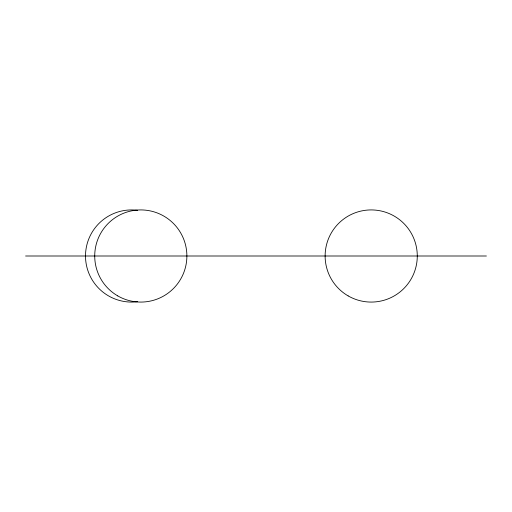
<?xml version="1.0" encoding="UTF-8"?>
<svg xmlns="http://www.w3.org/2000/svg" width="512" height="512" viewBox="0 0 512 512"><rect width="100%" height="100%" fill="white"/><g stroke="black" fill="none" stroke-linecap="round" stroke-linejoin="round"><path stroke-width="0.77" d="M25.6 256L486.4 256M137.6 301.683A46.08 46.08 0 0 1 85.504 256A46.08 46.08 0 0 1 137.6 210.317M117.76 295.904A46.08 46.08 0 0 0 186.88 256A46.08 46.08 0 0 0 117.76 216.096A46.08 46.08 0 0 0 117.76 295.904M348.16 295.904A46.08 46.08 0 0 0 417.28 256A46.08 46.08 0 0 0 348.16 216.096A46.08 46.08 0 0 0 348.16 295.904"/></g></svg>
